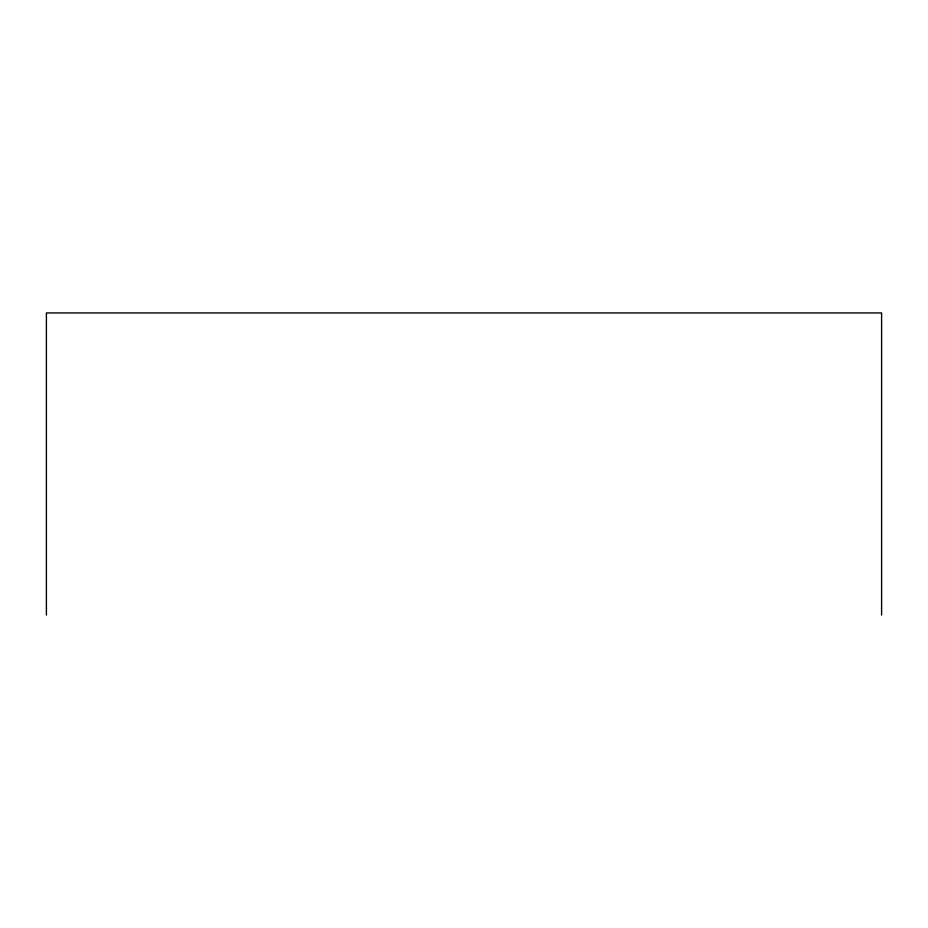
<?xml version="1.0" encoding="UTF-8"?>
<svg xmlns="http://www.w3.org/2000/svg" width="928" height="928" viewBox="0 0 928 928"><rect width="100%" height="100%" fill="white"/><g stroke="black" fill="none" stroke-linecap="round" stroke-linejoin="round"><path stroke-width="1.39" d="M881.6 615.067L881.6 312.933L46.4 312.933L46.4 615.067"/></g></svg>
